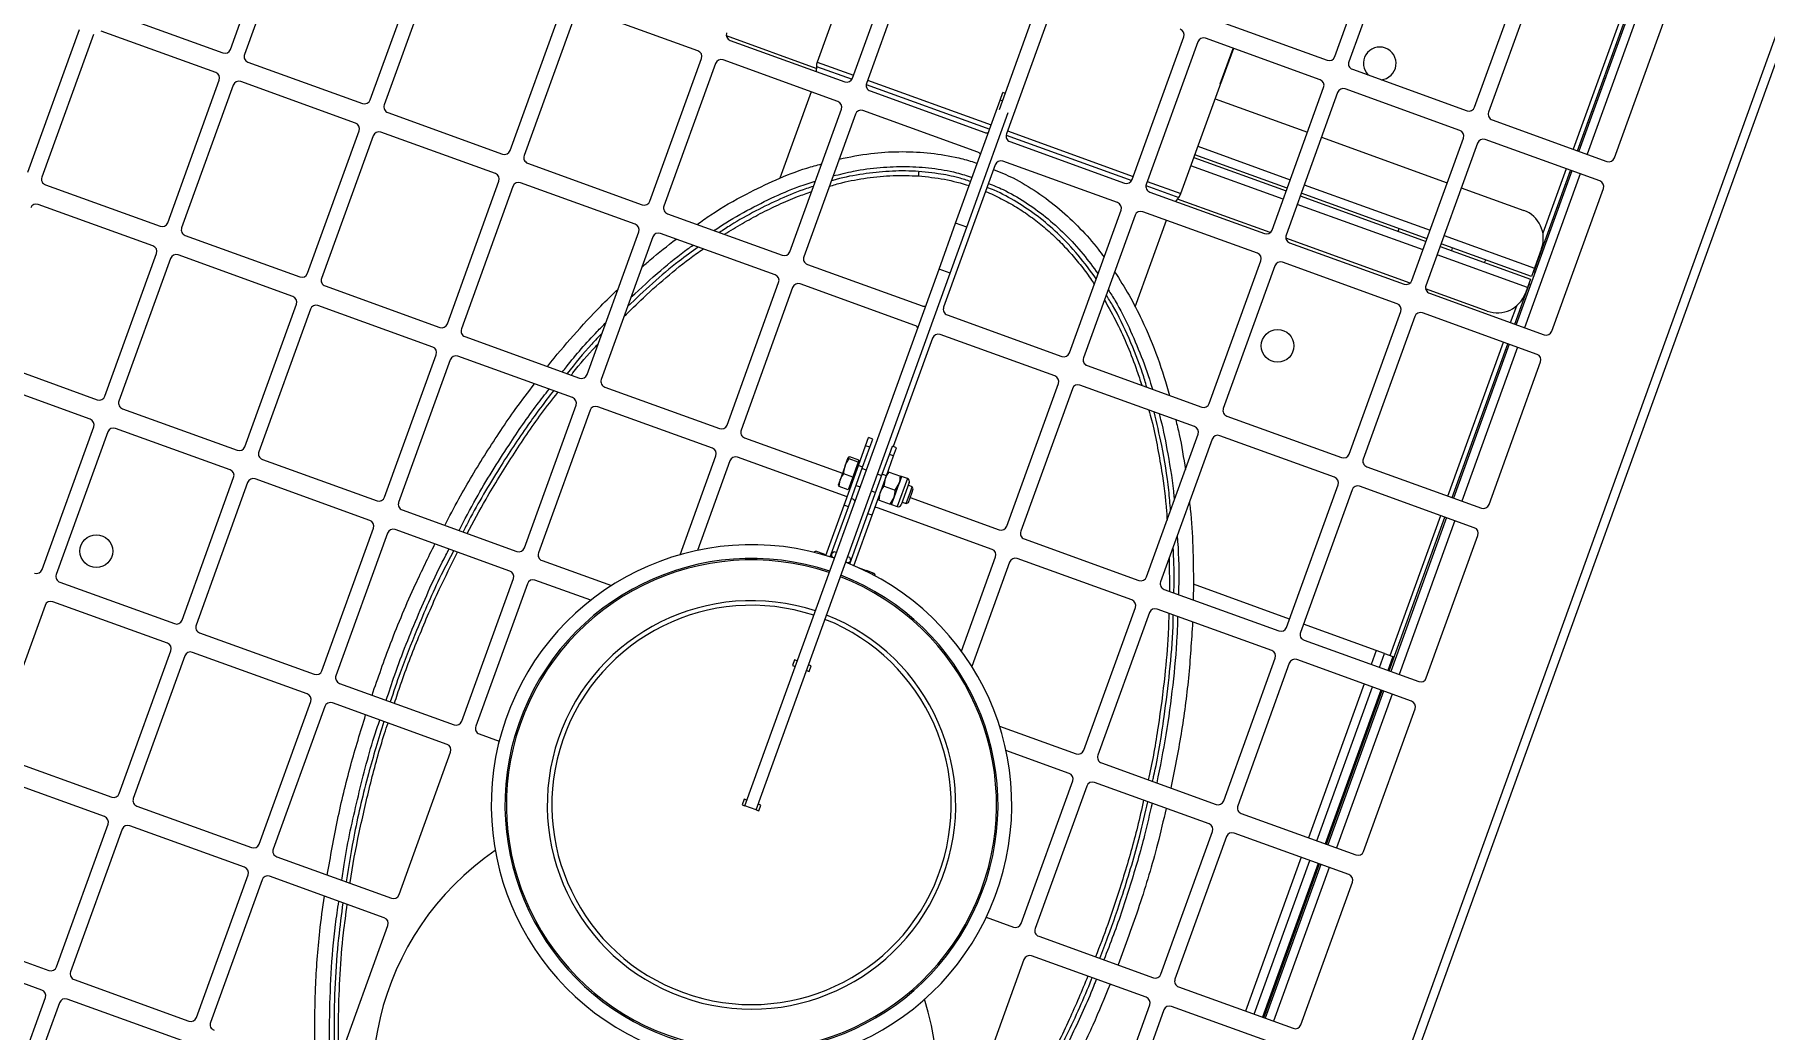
# Model space of a CAD drawing. Header units: metres. Extents: x -17822 to 152406, y -4219 to 19791.
# Drawn here: x 118168.1 to 118226.3, y 5760.7 to 5794.2 of the extents above; entities that cross this region are included whole.
import ezdxf

# ---------------------------------------------------------------- set-up
doc = ezdxf.new("R2010")
doc.units = ezdxf.units.M
doc.header["$LTSCALE"] = 100
doc.header["$MEASUREMENT"] = 0
doc.layers.get('0').update_dxf_attribs({"color": 9, "lineweight": 9})
doc.layers.add('TEKSAN', color=7, linetype='Continuous', lineweight=9)
doc.styles.get("Standard").update_dxf_attribs({"font": 'ARIALN.TTF'})
doc.dimstyles.new('TEKSAN', dxfattribs={"dimtxt": 17, "dimasz": 8, "dimexe": 2, "dimexo": 2, "dimgap": 3, "dimtad": 1, "dimdec": 0, "dimzin": 0, "dimdsep": 46, "dimtxsty": 'Standard', "dimcen": 0.09, "dimclrd": 160, "dimclre": 252, "dimclrt": 160, "dimadec": 0, "dimazin": 0, "dimtfac": 1, "dimtdec": 0, "dimtofl": 0, "dimtmove": 0, "dimatfit": 3, "dimfxl": 1, "dimtolj": 1, "dimtzin": 0, "dimarcsym": 0})

# ---------------------------------------------------------------- blocks, each defined once
blk = doc.blocks.new('K500H165_üst')
at = {"color": 7, "linetype": 'Continuous', "lineweight": 15}
for p, q in [((44.418, 82.5), (150.082, 82.5)), ((44.55, 82.2), (149.95, 82.2)), ((70.15, 78.5), (65.05, 78.5)), ((70.35, 74.2), (70.35, 78.3)), ((71.05, 78.3), (71.05, 74.2)), ((76.35, 78.5), (71.25, 78.5)), ((76.55, 74.2), (76.55, 78.3)), ((77.25, 78.3), (77.25, 74.2)), ((82.55, 78.5), (77.45, 78.5)), ((82.75, 74.2), (82.75, 78.3)), ((83.45, 78.3), (83.45, 74.2)), ((88.75, 78.5), (83.65, 78.5)), ((88.95, 74.2), (88.95, 78.3)), ((89.65, 78.3), (89.65, 74.2)), ((94.95, 78.5), (89.85, 78.5)), ((95.15, 74.2), (95.15, 78.3)), ((95.85, 78.3), (95.85, 74.2)), ((101.15, 78.5), (96.05, 78.5)), ((101.35, 74.2), (101.35, 78.3)), ((102.05, 78.3), (102.05, 74.2)), ((64.85, 77.6), (70.35, 77.6)), ((71.05, 77.6), (76.55, 77.6)), ((77.25, 77.6), (82.75, 77.6)), ((83.45, 77.6), (88.95, 77.6)), ((89.65, 77.6), (95.15, 77.6)), ((95.85, 77.6), (101.35, 77.6)), ((64.85, 77.3), (70.35, 77.3)), ((70.35, 77.25), (64.85, 77.25)), ((64.85, 77.1), (70.35, 77.1)), ((71.05, 77.3), (76.55, 77.3)), ((74.682, 77.25), (71.05, 77.25)), ((71.05, 77.1), (73.353, 77.1)), ((73.85, 77.232), (74.55, 77.232)), ((74.55, 77.232), (74.85, 77.232)), ((74.55, 74), (74.55, 77.232)), ((74.682, 77.25), (74.682, 77.3)), ((74.85, 77.232), (74.85, 74)), ((74.95, 77.232), (75.25, 77.232)), ((74.95, 74), (74.95, 77.232)), ((75.118, 77.3), (75.118, 77.25)), ((76.55, 77.25), (75.118, 77.25)), ((75.25, 77.232), (75.45, 77.232)), ((75.25, 77.232), (75.25, 74)), ((76.55, 77.1), (75.947, 77.1)), ((77.25, 77.3), (82.75, 77.3)), ((82.75, 77.25), (77.25, 77.25)), ((82.75, 77.1), (77.25, 77.1)), ((83.45, 77.3), (88.95, 77.3)), ((88.95, 77.25), (83.45, 77.25)), ((88.45, 77.1), (83.45, 77.1)), ((88.45, 76.9), (88.45, 77.2)), ((88.45, 77.2), (88.95, 77.2)), ((88.95, 76.9), (88.45, 76.9)), ((88.45, 76.9), (88.45, 76.6)), ((89.65, 77.3), (95.15, 77.3)), ((95.15, 77.25), (89.65, 77.25)), ((89.65, 77.2), (95.15, 77.2)), ((95.15, 76.9), (89.65, 76.9)), ((95.85, 77.3), (101.35, 77.3)), ((101.35, 77.25), (95.85, 77.25)), ((95.85, 77.2), (101.35, 77.2)), ((101.35, 76.9), (95.85, 76.9)), ((72.85, 74), (72.85, 76.232)), ((76.45, 76.232), (76.45, 74.027)), ((88.45, 76.6), (88.45, 74)), ((88.45, 76.6), (88.95, 76.6)), ((89.65, 76.6), (95.15, 76.6)), ((95.85, 76.6), (101.35, 76.6)), ((74.95, 75.592), (74.85, 75.6)), ((65.05, 74), (70.15, 74)), ((71.25, 74), (76.35, 74)), ((74.85, 74.4), (74.95, 74.408)), ((77.45, 74), (82.55, 74)), ((83.65, 74), (88.75, 74)), ((89.85, 74), (94.95, 74)), ((96.05, 74), (101.15, 74)), ((102.25, 74), (107.35, 74)), ((70.15, 73.5), (65.05, 73.5)), ((70.35, 69.2), (70.35, 73.3)), ((71.05, 73.3), (71.05, 69.2)), ((76.35, 73.5), (71.25, 73.5)), ((72.85, 69), (72.85, 73.5)), ((74.55, 69), (74.55, 73.5)), ((74.85, 73.5), (74.85, 69)), ((74.85, 73.49), (74.95, 73.49)), ((74.95, 69), (74.95, 73.5)), ((75.25, 73.5), (75.25, 69)), ((76.45, 73.473), (76.45, 69.027)), ((76.55, 69.2), (76.55, 73.3)), ((77.25, 73.3), (77.25, 69.2)), ((82.55, 73.5), (77.45, 73.5)), ((82.75, 69.2), (82.75, 73.3)), ((83.45, 73.3), (83.45, 69.2)), ((88.75, 73.5), (83.65, 73.5)), ((88.45, 73.5), (88.45, 70.068)), ((88.95, 69.2), (88.95, 73.3)), ((89.65, 73.3), (89.65, 69.2)), ((94.95, 73.5), (89.85, 73.5)), ((95.15, 69.2), (95.15, 73.3)), ((95.85, 73.3), (95.85, 69.2)), ((101.15, 73.5), (96.05, 73.5)), ((101.35, 69.2), (101.35, 73.3)), ((102.05, 73.3), (102.05, 69.2)), ((107.35, 73.5), (102.25, 73.5)), ((74.95, 72.5), (74.85, 72.5)), ((88.45, 70.068), (88.95, 70.236)), ((87.897, 69), (88.95, 69.395)), ((65.05, 69), (70.15, 69)), ((71.25, 69), (76.35, 69)), ((77.45, 69), (82.55, 69)), ((83.65, 69), (88.75, 69)), ((89.85, 69), (94.95, 69)), ((96.05, 69), (101.15, 69)), ((102.25, 69), (107.35, 69)), ((70.15, 68.5), (65.05, 68.5)), ((70.35, 64.2), (70.35, 68.3)), ((71.05, 68.3), (71.05, 64.2)), ((76.35, 68.5), (71.25, 68.5)), ((72.85, 65.199), (72.85, 68.5)), ((74.55, 65.199), (74.55, 68.5)), ((74.85, 68.5), (74.85, 65.199)), ((74.95, 65.199), (74.95, 68.5)), ((75.25, 68.5), (75.25, 65.199)), ((76.45, 68.473), (76.45, 65.158)), ((76.55, 64.2), (76.55, 68.3)), ((77.25, 68.3), (77.25, 64.2)), ((82.55, 68.5), (77.45, 68.5)), ((82.75, 64.2), (82.75, 68.3)), ((83.45, 68.3), (83.45, 64.2)), ((88.75, 68.5), (83.65, 68.5)), ((88.95, 64.2), (88.95, 68.3)), ((89.65, 68.3), (89.65, 64.2)), ((94.95, 68.5), (89.85, 68.5)), ((95.15, 65.555), (95.15, 68.3)), ((95.85, 68.3), (95.85, 66.041)), ((101.15, 68.5), (96.05, 68.5)), ((101.35, 67.324), (101.35, 68.3)), ((76.241, 65.199), (71.05, 65.199)), ((71.05, 65.199), (72.315, 65.199)), ((72.315, 65.19), (71.05, 65.19)), ((72.315, 65.199), (72.315, 65.19)), ((76.241, 64), (76.241, 65.199)), ((76.55, 65.127), (76.387, 65.177)), ((76.387, 64.003), (76.387, 65.177)), ((80.347, 65.049), (77.25, 65.049)), ((71.25, 64), (76.35, 64)), ((77.45, 64), (82.55, 64)), ((83.65, 64), (88.75, 64)), ((89.85, 64), (93.583, 64)), ((76.35, 63.5), (71.25, 63.5)), ((76.241, 59), (76.241, 63.5)), ((76.387, 59.003), (76.387, 63.497)), ((82.55, 63.5), (77.45, 63.5)), ((88.75, 63.5), (83.65, 63.5)), ((93.221, 63.5), (89.85, 63.5)), ((76.55, 59.2), (76.55, 63.3)), ((77.25, 63.3), (77.25, 59.2)), ((82.75, 59.2), (82.75, 63.3)), ((83.45, 63.3), (83.45, 59.2)), ((88.95, 60.118), (88.95, 63.3)), ((89.65, 63.3), (89.65, 59.2)), ((88.485, 59.918), (89.279, 59.918)), ((88.637, 60.118), (88.582, 60.062)), ((88.582, 60.062), (88.582, 59.918)), ((88.767, 60.062), (88.582, 60.062)), ((88.789, 60.118), (88.637, 60.118)), ((89.182, 60.062), (88.767, 60.062)), ((89.127, 60.118), (88.789, 60.118)), ((89.182, 60.062), (89.127, 60.118)), ((89.182, 59.918), (89.182, 60.062)), ((88.382, 59.814), (88.382, 59.608)), ((88.382, 59.814), (89.382, 59.814)), ((88.382, 59.608), (88.632, 59.608)), ((88.382, 59.162), (88.382, 59.563)), ((88.882, 59.563), (88.632, 59.608)), ((89.132, 59.608), (88.632, 59.608)), ((88.882, 59.162), (88.882, 59.563)), ((89.382, 59.563), (89.132, 59.608)), ((89.382, 59.608), (89.132, 59.608)), ((89.382, 59.608), (89.382, 59.814)), ((89.382, 59.162), (89.382, 59.563)), ((91.757, 59.814), (91.757, 59.608)), ((91.757, 59.814), (91.814, 59.814)), ((91.757, 59.608), (91.788, 59.608)), ((91.795, 59.57), (91.757, 59.563)), ((91.757, 59.277), (91.757, 59.563)), ((71.25, 59), (76.35, 59)), ((79.755, 58.818), (75.655, 58.818)), ((77.45, 59), (82.55, 59)), ((79.755, 58.818), (79.755, 58.418)), ((81.394, 58.818), (79.755, 58.818)), ((81.394, 58.818), (81.394, 58.418)), ((100.582, 58.818), (81.394, 58.818)), ((83.65, 59), (87.528, 59)), ((87.528, 59.118), (87.528, 58.968)), ((87.821, 59.118), (87.528, 59.118)), ((87.821, 58.968), (87.528, 58.968)), ((87.821, 59.118), (87.821, 58.968)), ((88.528, 59.118), (87.821, 59.118)), ((88.528, 58.968), (87.821, 58.968)), ((88.528, 59.118), (88.528, 58.968)), ((89.943, 59.118), (88.528, 59.118)), ((89.943, 58.968), (88.528, 58.968)), ((88.582, 58.968), (88.582, 58.818)), ((88.882, 59.162), (88.632, 59.118)), ((89.382, 59.162), (89.132, 59.118)), ((89.182, 58.818), (89.182, 58.968)), ((89.943, 59.118), (89.943, 58.968)), ((91.746, 59.118), (89.943, 59.118)), ((91.739, 58.968), (89.943, 58.968)), ((91.532, 58.899), (91.629, 58.958)), ((91.532, 58.899), (91.532, 58.818)), ((91.607, 58.958), (91.578, 58.941)), ((91.629, 58.958), (91.607, 58.958)), ((91.739, 58.958), (91.629, 58.958)), ((91.726, 58.899), (91.726, 58.818)), ((95.402, 58.918), (95.402, 58.818)), ((95.602, 58.918), (95.402, 58.918)), ((95.602, 58.818), (95.602, 58.918)), ((100.582, 58.918), (100.382, 58.918)), ((100.382, 58.918), (100.382, 58.818)), ((100.582, 58.818), (100.582, 58.918)), ((100.582, 58.818), (100.582, 58.418)), ((75.655, 58.5), (71.25, 58.5)), ((75.082, 58.5), (75.082, 58.418)), ((75.353, 58.418), (75.082, 58.418)), ((75.353, 58.5), (75.353, 58.418)), ((79.755, 58.418), (75.353, 58.418)), ((76.241, 54), (76.241, 58.418)), ((76.387, 54.003), (76.387, 58.418)), ((76.55, 54.2), (76.55, 58.3)), ((77.25, 58.3), (77.25, 54.2)), ((81.394, 58.418), (79.755, 58.418)), ((100.582, 58.418), (81.394, 58.418)), ((82.75, 54.2), (82.75, 58.3)), ((83.45, 58.3), (83.45, 54.2)), ((87.528, 58.268), (87.528, 58.118)), ((87.821, 58.268), (87.528, 58.268)), ((87.821, 58.268), (87.821, 58.118)), ((88.528, 58.268), (87.821, 58.268)), ((88.528, 58.268), (88.528, 58.118)), ((89.943, 58.268), (88.528, 58.268)), ((88.582, 58.418), (88.582, 58.268)), ((89.182, 58.268), (89.182, 58.418)), ((89.65, 58.3), (89.65, 58.268)), ((89.943, 58.268), (89.943, 58.118)), ((91.739, 58.268), (89.943, 58.268)), ((91.532, 58.418), (91.532, 58.336)), ((91.532, 58.336), (91.629, 58.278)), ((91.578, 58.294), (91.607, 58.278)), ((91.607, 58.278), (91.629, 58.278)), ((91.629, 58.278), (91.739, 58.278)), ((91.726, 58.418), (91.726, 58.336)), ((95.402, 58.418), (95.402, 58.318)), ((95.402, 58.318), (95.602, 58.318)), ((95.602, 58.318), (95.602, 58.418)), ((100.382, 58.418), (100.382, 58.318)), ((100.382, 58.318), (100.582, 58.318)), ((100.582, 58.318), (100.582, 58.418)), ((87.821, 58.118), (87.528, 58.118)), ((88.528, 58.118), (87.821, 58.118)), ((88.348, 58.068), (88.348, 57.747)), ((88.348, 58.068), (88.386, 58.068)), ((88.382, 58.118), (88.382, 58.068)), ((88.386, 58.068), (88.424, 58.068)), ((88.424, 57.747), (88.386, 57.703)), ((88.691, 57.703), (88.386, 57.703)), ((88.424, 58.068), (88.424, 57.747)), ((88.424, 58.068), (88.691, 58.068)), ((89.943, 58.118), (88.528, 58.118)), ((88.691, 58.068), (88.958, 58.068)), ((88.691, 57.703), (89.187, 57.703)), ((88.95, 54.2), (88.95, 57.703)), ((88.958, 58.068), (88.958, 57.747)), ((88.958, 58.068), (89.187, 58.068)), ((89.187, 58.068), (89.416, 58.068)), ((89.416, 57.747), (89.187, 57.703)), ((89.187, 57.703), (89.382, 57.703)), ((89.382, 58.068), (89.382, 58.118)), ((89.416, 58.068), (89.416, 57.747)), ((89.65, 58.118), (89.65, 54.2)), ((91.746, 58.118), (89.943, 58.118)), ((91.723, 58.068), (91.723, 57.747)), ((91.723, 58.068), (91.749, 58.068)), ((91.78, 57.703), (91.761, 57.703)), ((71.25, 54), (76.35, 54)), ((77.45, 54), (82.55, 54)), ((83.65, 54), (88.75, 54)), ((89.85, 54), (93.05, 54)), ((76.35, 53.5), (71.25, 53.5)), ((76.241, 52.199), (76.241, 53.5)), ((76.387, 52.221), (76.387, 53.497)), ((76.55, 49.2), (76.55, 53.3)), ((77.25, 53.3), (77.25, 49.2)), ((82.55, 53.5), (77.45, 53.5)), ((82.75, 49.2), (82.75, 53.3)), ((83.45, 53.3), (83.45, 49.2)), ((88.75, 53.5), (83.65, 53.5)), ((88.95, 49.2), (88.95, 53.3)), ((89.65, 53.3), (89.65, 49.2)), ((93.385, 53.5), (89.85, 53.5)), ((77.25, 52.349), (80.343, 52.349)), ((71.05, 52.199), (76.241, 52.199)), ((76.387, 52.221), (76.55, 52.271)), ((76.45, 52.24), (76.45, 49.027)), ((95.15, 49.2), (95.15, 51.68)), ((95.85, 51.194), (95.85, 49.2)), ((101.35, 49.2), (101.35, 49.911)), ((77.45, 49), (82.55, 49)), ((83.65, 49), (88.75, 49)), ((89.85, 49), (94.95, 49)), ((96.05, 49), (101.15, 49)), ((77.25, 48.3), (77.25, 44.2)), ((82.55, 48.5), (77.45, 48.5)), ((82.75, 44.2), (82.75, 48.3)), ((83.45, 48.3), (83.45, 44.2)), ((88.75, 48.5), (83.65, 48.5)), ((88.95, 44.2), (88.95, 48.3)), ((89.65, 48.3), (89.65, 44.2)), ((94.95, 48.5), (89.85, 48.5)), ((95.15, 44.2), (95.15, 48.3)), ((95.85, 48.3), (95.85, 44.2)), ((101.15, 48.5), (96.05, 48.5)), ((101.35, 44.2), (101.35, 48.3)), ((102.05, 48.3), (102.05, 44.2)), ((107.35, 48.5), (102.25, 48.5)), ((107.55, 44.2), (107.55, 48.3)), ((108.25, 48.3), (108.25, 44.2)), ((113.55, 48.5), (108.45, 48.5)), ((77.45, 44), (82.55, 44)), ((83.65, 44), (88.75, 44)), ((89.85, 44), (94.95, 44)), ((96.05, 44), (101.15, 44)), ((102.25, 44), (107.35, 44)), ((108.45, 44), (113.55, 44)), ((82.55, 43.5), (77.45, 43.5)), ((82.75, 39.2), (82.75, 43.3)), ((83.45, 43.3), (83.45, 39.2)), ((88.75, 43.5), (83.65, 43.5)), ((88.95, 39.2), (88.95, 43.3)), ((89.65, 43.3), (89.65, 39.2)), ((94.95, 43.5), (89.85, 43.5)), ((95.15, 39.2), (95.15, 43.3)), ((95.85, 43.3), (95.85, 39.2)), ((101.15, 43.5), (96.05, 43.5)), ((101.35, 39.2), (101.35, 43.3)), ((102.05, 43.3), (102.05, 39.2)), ((107.35, 43.5), (102.25, 43.5)), ((107.55, 39.2), (107.55, 43.3)), ((108.25, 43.3), (108.25, 39.2)), ((113.55, 43.5), (108.45, 43.5)), ((113.75, 39.2), (113.75, 43.3)), ((114.45, 43.3), (114.45, 39.2)), ((77.45, 39), (82.55, 39)), ((83.65, 39), (88.75, 39)), ((89.85, 39), (94.95, 39)), ((96.05, 39), (101.15, 39)), ((102.25, 39), (107.35, 39)), ((108.45, 39), (113.55, 39)), ((114.65, 39), (119.75, 39)), ((82.55, 38.5), (77.45, 38.5)), ((88.75, 38.5), (83.65, 38.5)), ((94.95, 38.5), (89.85, 38.5)), ((101.15, 38.5), (96.05, 38.5)), ((107.35, 38.5), (102.25, 38.5)), ((113.55, 38.5), (108.45, 38.5)), ((119.75, 38.5), (114.65, 38.5)), ((82.75, 34.2), (82.75, 38.3)), ((83.45, 38.3), (83.45, 34.2)), ((88.95, 34.2), (88.95, 38.3)), ((89.65, 38.3), (89.65, 34.2)), ((95.15, 34.2), (95.15, 38.3)), ((95.85, 38.3), (95.85, 34.2)), ((101.35, 34.2), (101.35, 38.3)), ((102.05, 38.3), (102.05, 34.2)), ((107.55, 34.2), (107.55, 38.3)), ((108.25, 38.3), (108.25, 34.2)), ((113.75, 34.2), (113.75, 38.3)), ((114.45, 38.3), (114.45, 34.2)), ((77.45, 34), (82.55, 34)), ((83.65, 34), (88.75, 34)), ((89.85, 34), (94.95, 34)), ((96.05, 34), (101.15, 34)), ((102.25, 34), (107.35, 34)), ((82.55, 33.5), (77.45, 33.5)), ((82.75, 29.2), (82.75, 33.3)), ((83.45, 33.3), (83.45, 29.2)), ((88.75, 33.5), (83.65, 33.5)), ((88.95, 29.2), (88.95, 33.3)), ((89.65, 33.3), (89.65, 29.2)), ((94.95, 33.5), (89.85, 33.5)), ((95.15, 29.2), (95.15, 33.3)), ((95.85, 33.3), (95.85, 29.2)), ((101.15, 33.5), (96.05, 33.5)), ((83.65, 29), (88.75, 29)), ((88.75, 28.5), (83.65, 28.5))]:
    blk.add_line(p, q, dxfattribs=at)
at = {"color": 7, "linetype": 'Continuous', "lineweight": 15, "flags": 128}
blk.add_lwpolyline([(78.682, 56.71), (78.654, 56.702), (78.626, 56.695), (78.602, 56.688), (78.58, 56.681), (78.562, 56.676), (78.548, 56.672), (78.54, 56.67), (78.537, 56.669)], dxfattribs=at)
at = {"color": 7, "linetype": 'Continuous', "lineweight": 15}
for centre in [(79.95, 70), (99.95, 35)]:
    blk.add_circle(centre, 0.55, dxfattribs=at)
for centre, radius, start, end in [((70.15, 78.3), 0.2, 0, 90), ((71.25, 78.3), 0.2, 90, 180), ((76.35, 78.3), 0.2, 0, 90), ((77.45, 78.3), 0.2, 90, 180), ((82.55, 78.3), 0.2, 0, 90), ((83.65, 78.3), 0.2, 90, 180), ((88.75, 78.3), 0.2, 0, 90), ((89.85, 78.3), 0.2, 90, 180), ((94.95, 78.3), 0.2, 0, 90), ((96.05, 78.3), 0.2, 90, 180), ((101.15, 78.3), 0.2, 0, 90), ((73.85, 76.232), 1, 90, 180), ((75.45, 76.232), 1, 0, 90), ((70.15, 74.2), 0.2, 270, 0), ((71.25, 74.2), 0.2, 180, 270), ((76.35, 74.2), 0.2, 270, 0), ((77.45, 74.2), 0.2, 180, 270), ((82.55, 74.2), 0.2, 270, 0), ((83.65, 74.2), 0.2, 180, 270), ((88.75, 74.2), 0.2, 270, 0), ((89.85, 74.2), 0.2, 180, 270), ((94.95, 74.2), 0.2, 270, 0), ((96.05, 74.2), 0.2, 180, 270), ((101.15, 74.2), 0.2, 270, 0), ((102.25, 74.2), 0.2, 180, 270), ((70.15, 73.3), 0.2, 0, 90), ((71.25, 73.3), 0.2, 90, 180), ((76.35, 73.3), 0.2, 0, 90), ((77.45, 73.3), 0.2, 90, 180), ((82.55, 73.3), 0.2, 0, 90), ((83.65, 73.3), 0.2, 90, 180), ((88.75, 73.3), 0.2, 0, 90), ((89.85, 73.3), 0.2, 90, 180), ((94.95, 73.3), 0.2, 0, 90), ((96.05, 73.3), 0.2, 90, 180), ((101.15, 73.3), 0.2, 0, 90), ((102.25, 73.3), 0.2, 90, 180), ((69.85, 70), 0.55, 24.61998, 180), ((69.85, 70), 0.55, 180, 335.38002), ((70.15, 69.2), 0.2, 270, 0), ((71.25, 69.2), 0.2, 180, 270), ((76.35, 69.2), 0.2, 270, 0), ((77.45, 69.2), 0.2, 180, 270), ((82.55, 69.2), 0.2, 270, 0), ((83.65, 69.2), 0.2, 180, 270), ((88.75, 69.2), 0.2, 270, 0), ((89.85, 69.2), 0.2, 180, 270), ((94.95, 69.2), 0.2, 270, 0), ((96.05, 69.2), 0.2, 180, 270), ((101.15, 69.2), 0.2, 270, 0), ((102.25, 69.2), 0.2, 180, 270), ((70.15, 68.3), 0.2, 0, 90), ((71.25, 68.3), 0.2, 90, 180), ((76.35, 68.3), 0.2, 0, 90), ((77.45, 68.3), 0.2, 90, 180), ((82.55, 68.3), 0.2, 0, 90), ((83.65, 68.3), 0.2, 90, 180), ((88.75, 68.3), 0.2, 0, 90), ((89.85, 68.3), 0.2, 90, 180), ((94.95, 68.3), 0.2, 0, 90), ((96.05, 68.3), 0.2, 90, 180), ((101.15, 68.3), 0.2, 0, 90), ((110.4, 58.75), 9.5, 234.27576, 127.25449), ((100.482, 58.618), 8.75, 181.30973, 178.69027), ((100.482, 58.618), 8.288, 0, 178.61723), ((100.482, 58.618), 8.237, 0, 178.60861), ((76.241, 64.699), 0.5, 72.992, 90), ((100.482, 58.618), 6.866, 0, 178.33082), ((100.482, 58.618), 6.712, 181.70747, 178.29253), ((71.25, 64.2), 0.2, 180, 270), ((76.35, 64.2), 0.2, 270, 0), ((77.45, 64.2), 0.2, 180, 270), ((82.55, 64.2), 0.2, 270, 0), ((83.65, 64.2), 0.2, 180, 270), ((88.75, 64.2), 0.2, 270, 0), ((89.85, 64.2), 0.2, 180, 270), ((71.25, 63.3), 0.2, 90, 180), ((76.35, 63.3), 0.2, 0, 90), ((77.45, 63.3), 0.2, 90, 180), ((82.55, 63.3), 0.2, 0, 90), ((83.65, 63.3), 0.2, 90, 180), ((88.75, 63.3), 0.2, 0, 90), ((89.85, 63.3), 0.2, 90, 180), ((88.485, 59.814), 0.103, 90, 180), ((89.279, 59.814), 0.103, 0, 90), ((91.86, 59.814), 0.103, 107.95302, 180), ((76.35, 59.2), 0.2, 270, 0), ((77.45, 59.2), 0.2, 180, 270), ((82.55, 59.2), 0.2, 270, 0), ((83.65, 59.2), 0.2, 180, 270), ((89.85, 59.2), 0.2, 180, 204.34681), ((76.35, 58.3), 0.2, 0, 35.99688), ((77.45, 58.3), 0.2, 144.00312, 180), ((82.55, 58.3), 0.2, 0, 35.99688), ((83.65, 58.3), 0.2, 144.00312, 180), ((89.85, 58.3), 0.2, 144.00312, 180), ((100.482, 58.618), 8.288, 181.38277, 0), ((100.482, 58.618), 8.237, 181.39139, 0), ((100.482, 58.618), 6.866, 181.66918, 0), ((76.35, 54.2), 0.2, 270, 0), ((77.45, 54.2), 0.2, 180, 270), ((82.55, 54.2), 0.2, 270, 0), ((83.65, 54.2), 0.2, 180, 270), ((88.75, 54.2), 0.2, 270, 0), ((89.85, 54.2), 0.2, 180, 270), ((76.35, 53.3), 0.2, 0, 90), ((77.45, 53.3), 0.2, 90, 180), ((82.55, 53.3), 0.2, 0, 90), ((83.65, 53.3), 0.2, 90, 180), ((88.75, 53.3), 0.2, 0, 90), ((89.85, 53.3), 0.2, 90, 180), ((76.241, 52.699), 0.5, 270, 287.008), ((76.35, 49.2), 0.2, 270, 0), ((77.45, 49.2), 0.2, 180, 270), ((82.55, 49.2), 0.2, 270, 0), ((83.65, 49.2), 0.2, 180, 270), ((88.75, 49.2), 0.2, 270, 0), ((89.85, 49.2), 0.2, 180, 270), ((94.95, 49.2), 0.2, 270, 0), ((96.05, 49.2), 0.2, 180, 270), ((101.15, 49.2), 0.2, 270, 0), ((77.45, 48.3), 0.2, 90, 180), ((82.55, 48.3), 0.2, 0, 90), ((83.65, 48.3), 0.2, 90, 180), ((88.75, 48.3), 0.2, 0, 90), ((89.85, 48.3), 0.2, 90, 180), ((94.95, 48.3), 0.2, 0, 90), ((96.05, 48.3), 0.2, 90, 180), ((101.15, 48.3), 0.2, 0, 90), ((102.25, 48.3), 0.2, 90, 180), ((107.35, 48.3), 0.2, 0, 90), ((108.45, 48.3), 0.2, 90, 180), ((82.55, 44.2), 0.2, 270, 0), ((83.65, 44.2), 0.2, 180, 270), ((88.75, 44.2), 0.2, 270, 0), ((89.85, 44.2), 0.2, 180, 270), ((94.95, 44.2), 0.2, 270, 0), ((96.05, 44.2), 0.2, 180, 270), ((101.15, 44.2), 0.2, 270, 0), ((102.25, 44.2), 0.2, 180, 270), ((107.35, 44.2), 0.2, 270, 0), ((108.45, 44.2), 0.2, 180, 270), ((113.55, 44.2), 0.2, 270, 0), ((82.55, 43.3), 0.2, 0, 90), ((83.65, 43.3), 0.2, 90, 180), ((88.75, 43.3), 0.2, 0, 90), ((89.85, 43.3), 0.2, 90, 180), ((94.95, 43.3), 0.2, 0, 90), ((96.05, 43.3), 0.2, 90, 180), ((101.15, 43.3), 0.2, 0, 90), ((102.25, 43.3), 0.2, 90, 180), ((107.35, 43.3), 0.2, 0, 90), ((108.45, 43.3), 0.2, 90, 180), ((113.55, 43.3), 0.2, 0, 90), ((82.55, 39.2), 0.2, 270, 0), ((83.65, 39.2), 0.2, 180, 270), ((88.75, 39.2), 0.2, 270, 0), ((89.85, 39.2), 0.2, 180, 270), ((94.95, 39.2), 0.2, 270, 0), ((96.05, 39.2), 0.2, 180, 270), ((101.15, 39.2), 0.2, 270, 0), ((102.25, 39.2), 0.2, 180, 270), ((107.35, 39.2), 0.2, 270, 0), ((108.45, 39.2), 0.2, 180, 270), ((113.55, 39.2), 0.2, 270, 0), ((114.65, 39.2), 0.2, 180, 270), ((82.55, 38.3), 0.2, 0, 90), ((83.65, 38.3), 0.2, 90, 180), ((88.75, 38.3), 0.2, 0, 90), ((89.85, 38.3), 0.2, 90, 180), ((94.95, 38.3), 0.2, 0, 90), ((96.05, 38.3), 0.2, 90, 180), ((101.15, 38.3), 0.2, 0, 90), ((102.25, 38.3), 0.2, 90, 180), ((107.35, 38.3), 0.2, 0, 90), ((108.45, 38.3), 0.2, 90, 180), ((113.55, 38.3), 0.2, 0, 90), ((114.65, 38.3), 0.2, 90, 180), ((82.55, 34.2), 0.2, 270, 0), ((83.65, 34.2), 0.2, 180, 270), ((88.75, 34.2), 0.2, 270, 0), ((89.85, 34.2), 0.2, 180, 270), ((94.95, 34.2), 0.2, 270, 0), ((96.05, 34.2), 0.2, 180, 270), ((101.15, 34.2), 0.2, 270, 0), ((102.25, 34.2), 0.2, 180, 270), ((82.55, 33.3), 0.2, 0, 90), ((83.65, 33.3), 0.2, 90, 180), ((88.75, 33.3), 0.2, 0, 90), ((89.85, 33.3), 0.2, 90, 180), ((94.95, 33.3), 0.2, 0, 90), ((96.05, 33.3), 0.2, 90, 180), ((101.15, 33.3), 0.2, 0, 90), ((88.75, 29.2), 0.2, 270, 0), ((89.85, 29.2), 0.2, 180, 270)]:
    blk.add_arc(centre, radius, start, end, dxfattribs=at)
for points, knots in [([(74.643, 77.232), (74.647, 77.235), (74.66, 77.248), (74.673, 77.249), (74.682, 77.25)], [0, 0, 0, 0, 0.243404, 1, 1, 1, 1]), ([(75.118, 77.25), (75.13, 77.249), (75.144, 77.248), (75.157, 77.233), (75.158, 77.232)], [0, 0, 0, 0, 0.931456, 1, 1, 1, 1]), ([(89.65, 70.47), (90.255, 70.647), (91.467, 71.001), (93.305, 71.403), (94.54, 71.592), (95.15, 71.685)], [0, 0, 0, 0, 0.3354332, 0.6716052, 1, 1, 1, 1]), ([(95.85, 71.766), (96.258, 71.815), (97.38, 71.949), (99.216, 72.052), (100.643, 72.043), (101.35, 72.038)], [0, 0, 0, 0, 0.22368, 0.614918, 1, 1, 1, 1]), ([(95.85, 71.264), (96.214, 71.309), (97.158, 71.425), (98.694, 71.518), (100.164, 71.564), (101.05, 71.537), (101.35, 71.529)], [0, 0, 0, 0, 0.199733, 0.517651, 0.836676, 1, 1, 1, 1]), ([(102.05, 72.004), (102.547, 71.983), (103.581, 71.941), (105.144, 71.773), (106.483, 71.593), (107.28, 71.434), (107.55, 71.38)], [0, 0, 0, 0, 0.269059, 0.560011, 0.850951, 1, 1, 1, 1]), ([(89.65, 69.935), (89.859, 70.004), (90.591, 70.246), (91.884, 70.576), (93.508, 70.93), (94.607, 71.097), (95.15, 71.18)], [0, 0, 0, 0, 0.116913, 0.409524, 0.7083, 1, 1, 1, 1]), ([(95.15, 71.026), (95.095, 71.02), (94.365, 70.935), (93.141, 70.7), (91.485, 70.323), (90.376, 70.027), (89.772, 69.822), (89.65, 69.781)], [0, 0, 0, 0, 0.029153, 0.390717, 0.661172, 0.931612, 1, 1, 1, 1]), ([(101.35, 71.381), (101.094, 71.388), (100.328, 71.411), (98.882, 71.376), (97.302, 71.292), (96.238, 71.158), (95.85, 71.108)], [0, 0, 0, 0, 0.139629, 0.416657, 0.787059, 1, 1, 1, 1]), ([(95.85, 70.961), (96.152, 71), (97.025, 71.111), (98.474, 71.207), (100.006, 71.262), (100.964, 71.239), (101.35, 71.23)], [0, 0, 0, 0, 0.1657586, 0.4787869, 0.7898469, 1, 1, 1, 1]), ([(102.05, 71.513), (102.103, 71.512), (102.739, 71.498), (103.952, 71.4), (105.676, 71.202), (106.874, 71.023), (107.492, 70.891), (107.55, 70.878)], [0, 0, 0, 0, 0.02851, 0.344719, 0.658064, 0.967809, 1, 1, 1, 1]), ([(107.55, 70.716), (107.092, 70.805), (105.965, 71.023), (104.147, 71.231), (102.769, 71.348), (102.069, 71.364), (102.05, 71.365)], [0, 0, 0, 0, 0.252225, 0.621079, 0.989671, 1, 1, 1, 1]), ([(102.05, 71.213), (102.58, 71.186), (103.682, 71.13), (105.352, 70.941), (106.658, 70.756), (107.386, 70.602), (107.55, 70.567)], [0, 0, 0, 0, 0.2868885, 0.5970422, 0.9095394, 1, 1, 1, 1]), ([(89.65, 69.623), (89.875, 69.696), (90.538, 69.914), (91.773, 70.242), (93.351, 70.586), (94.518, 70.801), (95.12, 70.873), (95.15, 70.877)], [0, 0, 0, 0, 0.125648, 0.3707643, 0.6779435, 0.983988, 1, 1, 1, 1]), ([(85.903, 69), (85.971, 69.035), (86.416, 69.26), (87.265, 69.622), (88.055, 69.919), (88.45, 70.068)], [0, 0, 0, 0, 0.083197, 0.541584, 1, 1, 1, 1]), ([(87.112, 69), (87.169, 69.026), (87.7, 69.27), (88.316, 69.505), (88.881, 69.686), (88.95, 69.709)], [0, 0, 0, 0, 0.09555, 0.889914, 1, 1, 1, 1]), ([(88.95, 69.547), (88.822, 69.505), (88.333, 69.346), (87.858, 69.147), (87.508, 69)], [0, 0, 0, 0, 0.2616273, 1, 1, 1, 1]), ([(83.45, 67.622), (83.591, 67.717), (84.064, 68.035), (84.564, 68.308), (84.916, 68.5)], [0, 0, 0, 0, 0.298102, 1, 1, 1, 1]), ([(86.381, 68.5), (86.174, 68.405), (85.502, 68.099), (84.519, 67.553), (83.772, 67.061), (83.45, 66.85)], [0, 0, 0, 0, 0.203222, 0.657195, 1, 1, 1, 1]), ([(83.45, 67.028), (83.505, 67.068), (83.88, 67.333), (84.697, 67.812), (85.497, 68.266), (85.977, 68.483), (86.014, 68.5)], [0, 0, 0, 0, 0.068871, 0.46532, 0.958894, 1, 1, 1, 1]), ([(83.45, 66.665), (83.544, 66.732), (83.872, 66.964), (84.464, 67.33), (85.367, 67.846), (86.123, 68.24), (86.635, 68.461), (86.726, 68.5)], [0, 0, 0, 0, 0.092176, 0.32062, 0.554821, 0.921665, 1, 1, 1, 1]), ([(79.468, 64), (79.656, 64.244), (80.034, 64.733), (80.776, 65.525), (81.669, 66.352), (82.397, 66.892), (82.75, 67.153)], [0, 0, 0, 0, 0.201889, 0.405332, 0.711918, 1, 1, 1, 1]), ([(80.109, 64), (80.2, 64.118), (80.495, 64.504), (81.073, 65.111), (81.844, 65.823), (82.412, 66.298), (82.73, 66.521), (82.75, 66.535)], [0, 0, 0, 0, 0.121546, 0.396861, 0.682725, 0.979888, 1, 1, 1, 1]), ([(82.75, 66.337), (82.618, 66.241), (82.149, 65.898), (81.408, 65.227), (80.72, 64.541), (80.384, 64.105), (80.302, 64)], [0, 0, 0, 0, 0.143891, 0.513715, 0.882232, 1, 1, 1, 1]), ([(80.481, 64), (80.674, 64.223), (81.052, 64.663), (81.679, 65.271), (82.243, 65.768), (82.613, 66.051), (82.75, 66.155)], [0, 0, 0, 0, 0.281937, 0.55422, 0.835322, 1, 1, 1, 1]), ([(77.619, 59), (77.629, 59.239), (77.652, 59.791), (77.828, 60.644), (78.104, 61.547), (78.48, 62.408), (78.827, 63.06), (79.067, 63.407), (79.131, 63.5)], [0, 0, 0, 0, 0.1487397, 0.3444858, 0.540908, 0.7368189, 0.9297603, 1, 1, 1, 1]), ([(78.117, 59), (78.124, 59.178), (78.141, 59.636), (78.277, 60.371), (78.511, 61.198), (78.844, 62.014), (79.247, 62.79), (79.572, 63.27), (79.728, 63.5)], [0, 0, 0, 0, 0.109945, 0.283746, 0.460385, 0.641461, 0.828233, 1, 1, 1, 1]), ([(79.909, 63.5), (79.721, 63.223), (79.343, 62.666), (78.911, 61.806), (78.588, 60.951), (78.377, 60.116), (78.275, 59.46), (78.264, 59.087), (78.262, 59)], [0, 0, 0, 0, 0.206169, 0.415338, 0.592195, 0.769531, 0.946247, 1, 1, 1, 1]), ([(78.406, 59), (78.406, 59.001), (78.406, 59.195), (78.451, 59.583), (78.542, 60.155), (78.683, 60.718), (78.865, 61.27), (79.087, 61.807), (79.343, 62.327), (79.635, 62.828), (79.886, 63.223), (80.054, 63.44), (80.101, 63.5)], [0, 0, 0, 0, 0.000325, 0.119301, 0.239297, 0.356542, 0.47543, 0.596614, 0.712893, 0.831541, 0.953004, 1, 1, 1, 1]), ([(88.632, 59.608), (88.626, 59.608), (88.542, 59.607), (88.459, 59.584), (88.382, 59.563)], [0, 0, 0, 0, 0.0702702, 1, 1, 1, 1]), ([(88.382, 59.608), (88.382, 59.607), (88.382, 59.604), (88.382, 59.58), (88.382, 59.563)], [0, 0, 0, 0, 0.2686279, 1, 1, 1, 1]), ([(89.132, 59.608), (89.126, 59.608), (89.042, 59.607), (88.959, 59.584), (88.882, 59.563)], [0, 0, 0, 0, 0.070159, 1, 1, 1, 1]), ([(89.382, 59.608), (89.382, 59.607), (89.382, 59.604), (89.382, 59.58), (89.382, 59.563)], [0, 0, 0, 0, 0.2686279, 1, 1, 1, 1]), ([(91.757, 59.608), (91.757, 59.607), (91.757, 59.604), (91.757, 59.58), (91.757, 59.563)], [0, 0, 0, 0, 0.2686279, 1, 1, 1, 1]), ([(88.632, 59.118), (88.626, 59.118), (88.542, 59.118), (88.459, 59.141), (88.382, 59.162)], [0, 0, 0, 0, 0.07027, 1, 1, 1, 1]), ([(88.382, 59.118), (88.382, 59.118), (88.382, 59.121), (88.382, 59.145), (88.382, 59.162)], [0, 0, 0, 0, 0.268628, 1, 1, 1, 1]), ([(89.132, 59.118), (89.126, 59.118), (89.042, 59.118), (88.959, 59.141), (88.882, 59.162)], [0, 0, 0, 0, 0.070159, 1, 1, 1, 1]), ([(89.382, 59.118), (89.382, 59.118), (89.382, 59.121), (89.382, 59.145), (89.382, 59.162)], [0, 0, 0, 0, 0.268628, 1, 1, 1, 1]), ([(91.629, 58.958), (91.631, 58.957), (91.664, 58.957), (91.696, 58.927), (91.726, 58.899)], [0, 0, 0, 0, 0.070221, 1, 1, 1, 1]), ([(79.055, 54), (78.868, 54.309), (78.518, 54.889), (78.124, 55.804), (77.835, 56.708), (77.681, 57.504), (77.618, 58.076), (77.612, 58.335), (77.61, 58.418)], [0, 0, 0, 0, 0.230176, 0.431561, 0.63347, 0.834681, 0.947275, 1, 1, 1, 1]), ([(79.662, 54), (79.529, 54.196), (79.227, 54.643), (78.845, 55.383), (78.511, 56.199), (78.277, 57.027), (78.14, 57.768), (78.123, 58.233), (78.116, 58.418)], [0, 0, 0, 0, 0.149864, 0.340258, 0.525569, 0.706104, 0.883312, 1, 1, 1, 1]), ([(78.264, 58.418), (78.269, 58.277), (78.281, 57.901), (78.386, 57.239), (78.59, 56.44), (78.903, 55.614), (79.31, 54.813), (79.628, 54.276), (79.827, 54.015), (79.838, 54)], [0, 0, 0, 0, 0.088799, 0.236855, 0.421984, 0.60774, 0.793061, 0.988257, 1, 1, 1, 1]), ([(78.682, 56.71), (78.61, 56.993), (78.467, 57.554), (78.426, 58.132), (78.406, 58.418)], [0, 0, 0, 0, 0.504675, 1, 1, 1, 1]), ([(91.629, 58.278), (91.631, 58.278), (91.664, 58.278), (91.696, 58.308), (91.726, 58.336)], [0, 0, 0, 0, 0.0702212, 1, 1, 1, 1]), ([(88.386, 57.703), (88.385, 57.703), (88.373, 57.703), (88.36, 57.726), (88.348, 57.747)], [0, 0, 0, 0, 0.070181, 1, 1, 1, 1]), ([(88.691, 57.703), (88.67, 57.703), (88.58, 57.705), (88.492, 57.729), (88.424, 57.747)], [0, 0, 0, 0, 0.231875, 1, 1, 1, 1]), ([(88.958, 57.747), (88.94, 57.742), (88.853, 57.715), (88.762, 57.708), (88.691, 57.703)], [0, 0, 0, 0, 0.21102, 1, 1, 1, 1]), ([(89.187, 57.703), (89.181, 57.703), (89.104, 57.703), (89.028, 57.726), (88.958, 57.747)], [0, 0, 0, 0, 0.070198, 1, 1, 1, 1]), ([(89.378, 57.703), (89.379, 57.703), (89.391, 57.703), (89.404, 57.726), (89.416, 57.747)], [0, 0, 0, 0, 0.070181, 1, 1, 1, 1]), ([(91.761, 57.703), (91.76, 57.703), (91.748, 57.703), (91.735, 57.726), (91.723, 57.747)], [0, 0, 0, 0, 0.070181, 1, 1, 1, 1]), ([(80.03, 54), (79.943, 54.119), (79.686, 54.468), (79.323, 55.101), (78.946, 55.883), (78.769, 56.437), (78.682, 56.71)], [0, 0, 0, 0, 0.145132, 0.427133, 0.717737, 1, 1, 1, 1]), ([(82.75, 50.256), (82.596, 50.362), (82.061, 50.732), (81.283, 51.394), (80.425, 52.236), (79.818, 52.916), (79.508, 53.36), (79.41, 53.5)], [0, 0, 0, 0, 0.119844, 0.417063, 0.653199, 0.89029, 1, 1, 1, 1]), ([(82.75, 50.862), (82.73, 50.876), (82.412, 51.099), (81.845, 51.575), (81.072, 52.286), (80.467, 52.926), (80.146, 53.347), (80.029, 53.5)], [0, 0, 0, 0, 0.019042, 0.306483, 0.582727, 0.848052, 1, 1, 1, 1]), ([(80.217, 53.5), (80.266, 53.434), (80.502, 53.118), (80.981, 52.6), (81.655, 51.942), (82.248, 51.429), (82.628, 51.147), (82.75, 51.056)], [0, 0, 0, 0, 0.070388, 0.33456, 0.597934, 0.870674, 1, 1, 1, 1]), ([(82.75, 51.236), (82.749, 51.237), (82.557, 51.374), (82.203, 51.673), (81.68, 52.126), (81.187, 52.607), (80.757, 53.063), (80.507, 53.371), (80.403, 53.5)], [0, 0, 0, 0, 0.001417, 0.215946, 0.425058, 0.636057, 0.848108, 1, 1, 1, 1]), ([(86.5, 49), (86.225, 49.129), (85.6, 49.425), (84.659, 49.951), (83.915, 50.399), (83.526, 50.68), (83.45, 50.735)], [0, 0, 0, 0, 0.258922, 0.590339, 0.919904, 1, 1, 1, 1]), ([(83.45, 50.554), (83.671, 50.403), (84.213, 50.035), (85.112, 49.516), (85.799, 49.171), (86.14, 49)], [0, 0, 0, 0, 0.258344, 0.63129, 1, 1, 1, 1]), ([(85.807, 49), (85.407, 49.208), (84.661, 49.596), (83.879, 50.065), (83.505, 50.33), (83.45, 50.37)], [0, 0, 0, 0, 0.49522, 0.925656, 1, 1, 1, 1]), ([(84.738, 49), (84.626, 49.06), (84.185, 49.295), (83.764, 49.564), (83.45, 49.765)], [0, 0, 0, 0, 0.255278, 1, 1, 1, 1]), ([(88.95, 47.156), (88.944, 47.158), (88.51, 47.291), (87.67, 47.62), (86.588, 48.061), (85.94, 48.379), (85.694, 48.5)], [0, 0, 0, 0, 0.005449, 0.386167, 0.766866, 1, 1, 1, 1]), ([(88.95, 47.689), (88.882, 47.711), (88.316, 47.893), (87.625, 48.16), (87.019, 48.44), (86.888, 48.5)], [0, 0, 0, 0, 0.097112, 0.804514, 1, 1, 1, 1]), ([(87.274, 48.5), (87.428, 48.43), (87.975, 48.184), (88.543, 47.991), (88.95, 47.853)], [0, 0, 0, 0, 0.282993, 1, 1, 1, 1]), ([(88.95, 48.004), (88.922, 48.013), (88.524, 48.14), (88.088, 48.308), (87.686, 48.48), (87.64, 48.5)], [0, 0, 0, 0, 0.062769, 0.894141, 1, 1, 1, 1]), ([(113.26, 48.5), (113.227, 48.485), (112.77, 48.286), (111.863, 47.964), (110.543, 47.539), (109.338, 47.207), (108.568, 47.044), (108.25, 46.976)], [0, 0, 0, 0, 0.021056, 0.285026, 0.549968, 0.81411, 1, 1, 1, 1]), ([(108.25, 46.818), (108.638, 46.903), (109.524, 47.098), (110.887, 47.485), (112.293, 47.946), (113.191, 48.313), (113.618, 48.487)], [0, 0, 0, 0, 0.2119121, 0.4831467, 0.7545184, 1, 1, 1, 1]), ([(113.735, 48.374), (113.696, 48.356), (113.182, 48.12), (112.144, 47.742), (110.613, 47.244), (109.308, 46.884), (108.509, 46.725), (108.25, 46.674)], [0, 0, 0, 0, 0.022358, 0.2950212, 0.5749526, 0.8623351, 1, 1, 1, 1]), ([(95.15, 46.527), (94.715, 46.59), (93.716, 46.735), (92.168, 47.063), (90.766, 47.412), (89.936, 47.686), (89.65, 47.78)], [0, 0, 0, 0, 0.233185, 0.536201, 0.84004, 1, 1, 1, 1]), ([(113.75, 47.837), (113.709, 47.819), (113.282, 47.63), (112.447, 47.323), (111.049, 46.852), (109.65, 46.453), (108.641, 46.241), (108.25, 46.16)], [0, 0, 0, 0, 0.023362, 0.243189, 0.462925, 0.792183, 1, 1, 1, 1]), ([(89.65, 47.617), (90.109, 47.474), (91.119, 47.159), (92.814, 46.767), (94.191, 46.493), (95.008, 46.394), (95.15, 46.377)], [0, 0, 0, 0, 0.2552054, 0.5622989, 0.9241986, 1, 1, 1, 1]), ([(95.15, 46.232), (94.748, 46.286), (93.647, 46.434), (92.022, 46.789), (90.59, 47.151), (89.859, 47.394), (89.65, 47.463)], [0, 0, 0, 0, 0.215797, 0.590325, 0.883212, 1, 1, 1, 1]), ([(95.15, 45.72), (94.816, 45.765), (93.889, 45.892), (92.385, 46.194), (90.882, 46.55), (89.981, 46.836), (89.65, 46.941)], [0, 0, 0, 0, 0.179274, 0.497213, 0.815355, 1, 1, 1, 1]), ([(107.55, 46.822), (107.541, 46.82), (106.975, 46.695), (105.837, 46.523), (104.135, 46.316), (102.871, 46.21), (102.173, 46.192), (102.05, 46.189)], [0, 0, 0, 0, 0.0047931, 0.3140871, 0.6222456, 0.9333299, 1, 1, 1, 1]), ([(102.05, 46.037), (102.662, 46.069), (103.954, 46.138), (105.791, 46.351), (107.005, 46.577), (107.55, 46.678)], [0, 0, 0, 0, 0.331584, 0.700235, 1, 1, 1, 1]), ([(107.55, 46.529), (107.352, 46.487), (106.451, 46.295), (104.814, 46.089), (103.176, 45.92), (102.249, 45.899), (102.05, 45.894)], [0, 0, 0, 0, 0.109539, 0.498354, 0.892284, 1, 1, 1, 1]), ([(101.35, 46.169), (101.131, 46.161), (100.336, 46.134), (98.965, 46.169), (97.348, 46.258), (96.313, 46.379), (95.85, 46.433)], [0, 0, 0, 0, 0.1193682, 0.432928, 0.746095, 1, 1, 1, 1]), ([(95.85, 46.29), (96.151, 46.25), (97.128, 46.12), (98.621, 46.034), (100.154, 45.988), (101.006, 46.008), (101.35, 46.016)], [0, 0, 0, 0, 0.165335, 0.536002, 0.813034, 1, 1, 1, 1]), ([(101.35, 45.874), (101.05, 45.864), (100.018, 45.826), (98.258, 45.903), (96.722, 46.002), (95.926, 46.12), (95.85, 46.131)], [0, 0, 0, 0, 0.163358, 0.562102, 0.958277, 1, 1, 1, 1]), ([(107.55, 46.007), (106.933, 45.9), (105.693, 45.685), (103.857, 45.478), (102.638, 45.419), (102.05, 45.39)], [0, 0, 0, 0, 0.339122, 0.681303, 1, 1, 1, 1]), ([(101.35, 45.366), (100.734, 45.358), (99.399, 45.34), (97.563, 45.437), (96.349, 45.569), (95.85, 45.623)], [0, 0, 0, 0, 0.335353, 0.72664, 1, 1, 1, 1])]:
    blk.add_open_spline(points, degree=3, knots=knots, dxfattribs=at)
blk = doc.blocks.new('*D546')
at = {"layer": 'TEKSAN', "color": 252, "lineweight": -2, "transparency": 16777216}
for p, q in [((118040.888, 5763.484), (117994.4, 5635.03)), ((118195.882, 5707.392), (118149.395, 5578.938))]:
    blk.add_line(p, q, dxfattribs=at)
at = {"layer": 'TEKSAN', "color": 160, "lineweight": -2, "transparency": 16777216}
blk.add_line((118002.604, 5634.189), (118142.553, 5583.541), dxfattribs=at)
at = {"layer": 'TEKSAN', "color": 160, "transparency": 16777216}
for points in [[(118003.057, 5635.442), (118002.15, 5632.935), (117995.081, 5636.911)], [(118143.007, 5584.795), (118142.099, 5582.287), (118150.076, 5580.819)]]:
    blk.add_solid(points, dxfattribs=at)
at = {"layer": 'TEKSAN', "color": 160, "transparency": 16777216, "insert": (118076.553, 5619.848), "char_height": 17, "attachment_point": 5, "rotation": 340.10486}
blk.add_mtext('\\A1;165', dxfattribs=at)

msp = doc.modelspace()

# ---------------------------------------------------------------- block references
at = {"layer": 'TEKSAN', "rotation": 250.1125129141476}
msp.add_blockref('K500H165_üst', (118171.297, 5882.713), dxfattribs=at)

# ---------------------------------------------------------------- dimensions: what is measured, and where the dimension line sits
at = {"layer": 'TEKSAN'}
dim = msp.add_aligned_dim(p1=(118041.568, 5765.365), p2=(118196.563, 5709.273), distance=-136.607, dimstyle='TEKSAN', dxfattribs=at)
dim.commit()
dim.dimension.update_dxf_attribs({"geometry": '*D546', "text_midpoint": (118076.553, 5619.848)})

doc.saveas('drawing.dxf')
